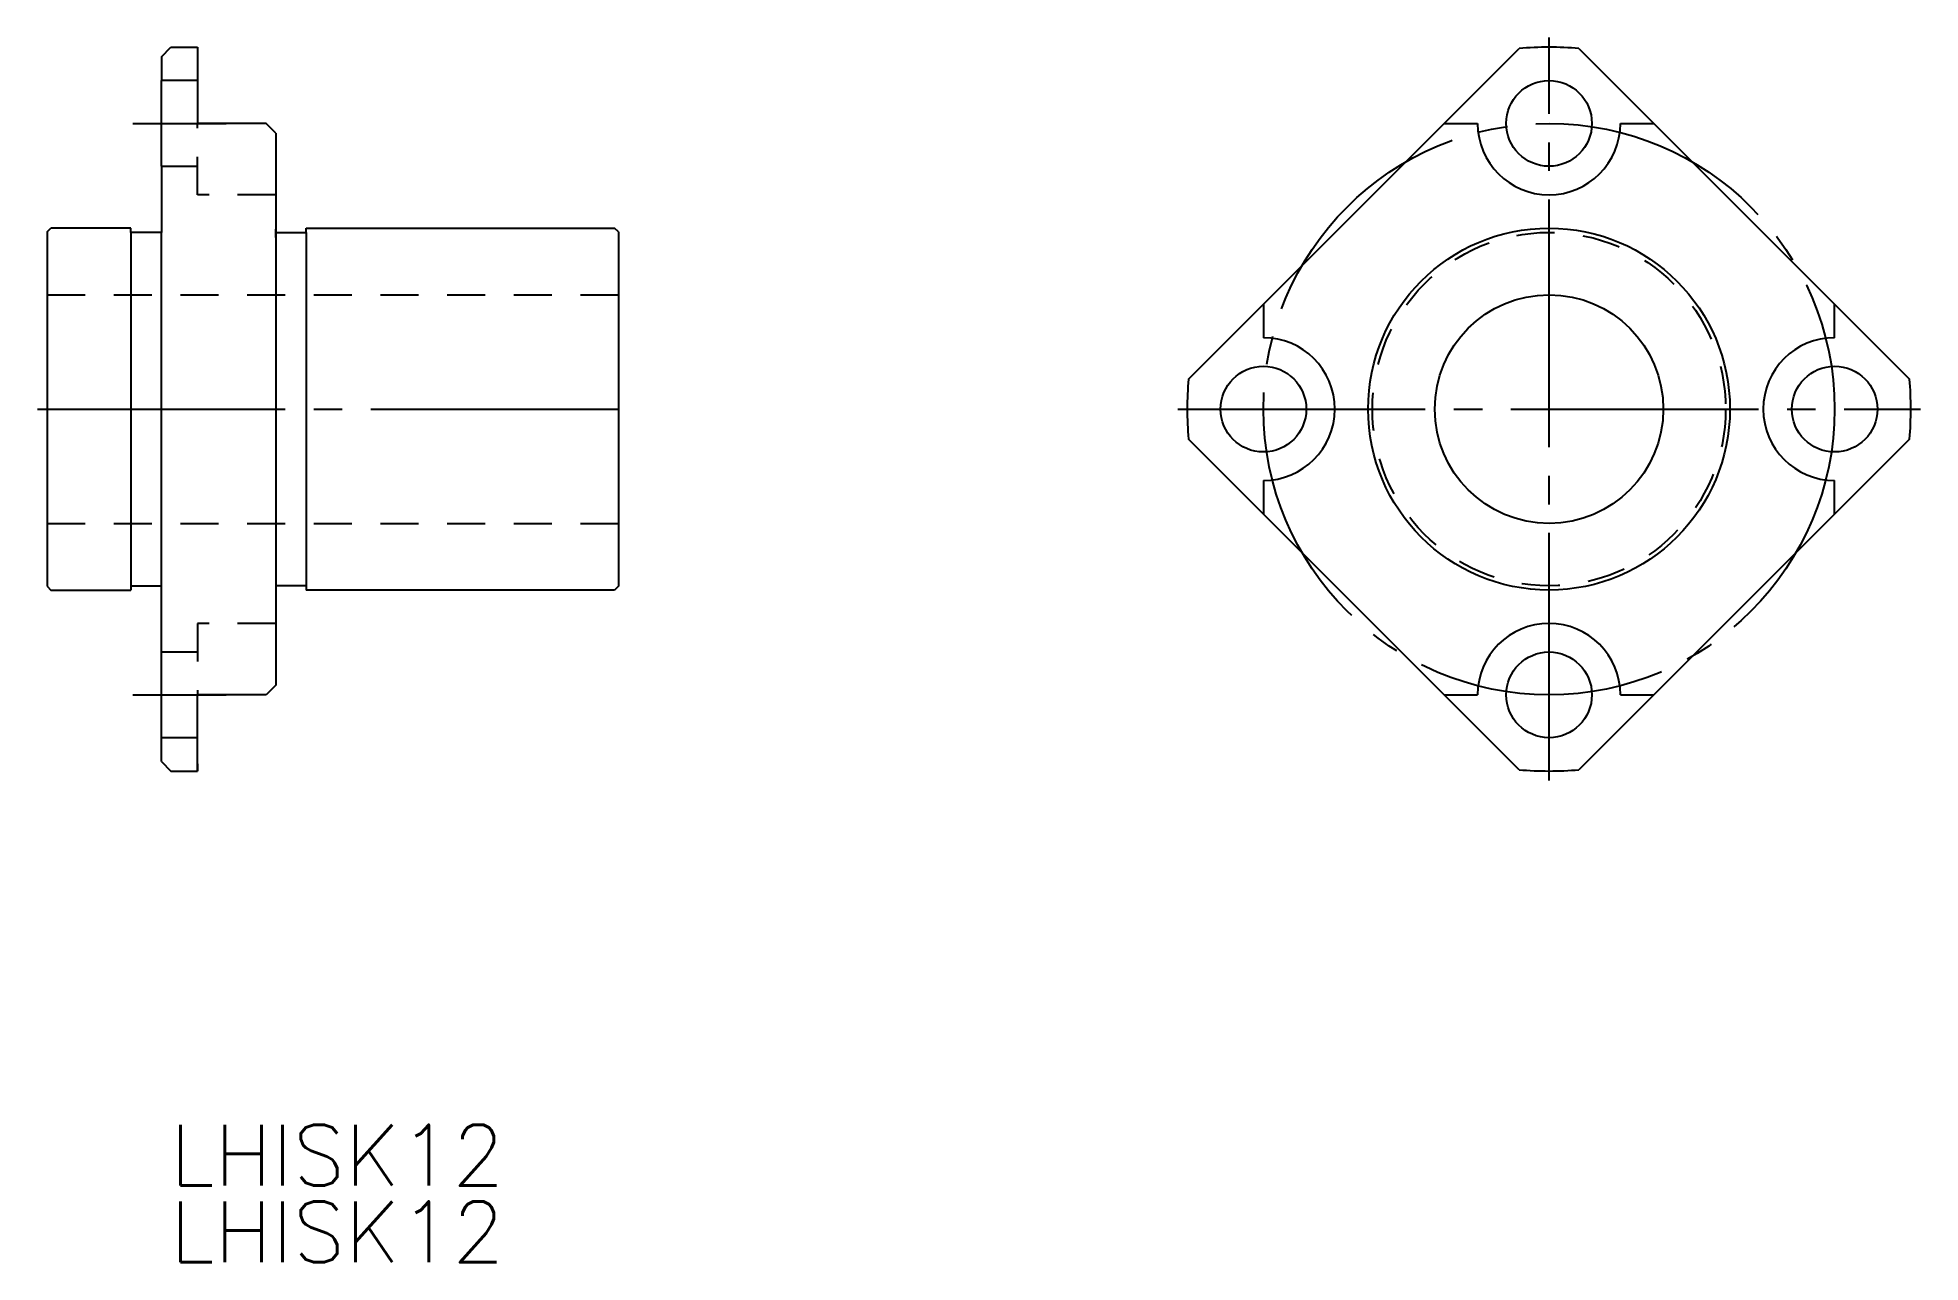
# Model space of a CAD drawing. Extents: x 153.5 to 252.3, y 156.5 to 220.8.
import ezdxf

# ---------------------------------------------------------------- set-up
doc = ezdxf.new("R2010")
doc.units = 0
doc.linetypes.add('CENTER', pattern=[17.5, 13, -1.5, 1.5, -1.5])
doc.linetypes.add('DASHED', pattern=[3.5, 2, -1.5])
doc.layers.get('0').update_dxf_attribs({"linetype": 'CONTINUOUS'})
doc.layers.add('CENTER', color=1, linetype='CENTER')
doc.styles.get("Standard").update_dxf_attribs({"font": 'txt.shx', "bigfont": '@extfont2.shx'})

msp = doc.modelspace()

# ---------------------------------------------------------------- linework, layer by layer
at = {"color": 7, "linetype": 'CONTINUOUS'}
for p, q in [((159.969, 219.786), (160.469, 220.286)), ((159.969, 219.786), (159.969, 218.536)), ((160.469, 220.286), (161.869, 220.286)), ((161.869, 220.286), (161.869, 216.286)), ((213.906, 202.857), (231.27, 220.22)), ((234.412, 220.22), (251.776, 202.857)), ((159.969, 214.036), (159.969, 218.536)), ((165.469, 216.286), (161.869, 216.286)), ((165.969, 215.775), (165.469, 216.286)), ((165.969, 215.775), (165.969, 186.796)), ((227.335, 216.286), (229.091, 216.286)), ((236.591, 216.286), (238.347, 216.286)), ((159.969, 214.036), (159.969, 211.586)), ((153.969, 210.586), (154.169, 210.786)), ((158.369, 210.786), (154.169, 210.786)), ((158.369, 210.561), (158.369, 210.786)), ((159.969, 211.586), (159.969, 210.561)), ((165.969, 210.286), (165.969, 210.736)), ((167.569, 210.786), (183.769, 210.786)), ((167.569, 210.561), (167.569, 210.786)), ((183.969, 210.586), (183.769, 210.786)), ((153.969, 210.586), (153.969, 210.286)), ((153.969, 210.286), (153.969, 191.986)), ((158.369, 210.561), (158.369, 191.786)), ((159.969, 210.561), (158.369, 210.561)), ((159.969, 182.786), (159.969, 210.561)), ((165.969, 210.561), (167.569, 210.561)), ((167.569, 210.561), (167.569, 191.786)), ((183.969, 210.586), (183.969, 210.286)), ((183.969, 210.286), (183.969, 191.986)), ((217.841, 206.792), (217.841, 205.036)), ((247.841, 205.036), (247.841, 206.792)), ((231.27, 182.351), (213.906, 199.714)), ((251.776, 199.714), (234.412, 182.351)), ((217.841, 197.536), (217.841, 195.779)), ((247.841, 195.779), (247.841, 197.536)), ((153.969, 191.986), (154.169, 191.786)), ((158.369, 192.011), (159.969, 192.011)), ((167.569, 192.011), (165.969, 192.011)), ((183.969, 191.986), (183.769, 191.786)), ((154.169, 191.786), (158.369, 191.786)), ((183.769, 191.786), (167.569, 191.786)), ((165.469, 186.286), (161.869, 186.286)), ((161.869, 182.286), (161.869, 186.286)), ((165.969, 186.796), (165.469, 186.286)), ((227.335, 186.286), (229.091, 186.286)), ((236.591, 186.286), (238.347, 186.286)), ((159.969, 182.786), (160.469, 182.286)), ((160.469, 182.286), (161.869, 182.286)), ((161.869, 182.659), (161.869, 182.286))]:
    msp.add_line(p, q, dxfattribs=at)
at = {"color": 3, "linetype": 'DASHED'}
for p, q in [((161.869, 218.536), (159.969, 218.536)), ((161.869, 212.536), (161.869, 216.286)), ((159.969, 214.036), (161.869, 214.036)), ((165.969, 212.536), (161.869, 212.536)), ((153.969, 207.286), (183.969, 207.286)), ((153.969, 195.286), (183.969, 195.286)), ((161.869, 190.036), (161.869, 186.286)), ((165.969, 190.036), (161.869, 190.036)), ((159.969, 188.536), (161.869, 188.536)), ((161.869, 184.036), (159.969, 184.036))]:
    msp.add_line(p, q, dxfattribs=at)
at = {"color": 7, "linetype": 'CONTINUOUS'}
for centre, radius in [((232.841, 216.286), 2.25), ((232.841, 201.286), 9.5), ((232.841, 201.286), 6), ((217.841, 201.286), 2.25), ((247.841, 201.286), 2.25), ((232.841, 186.286), 2.25)]:
    msp.add_circle(centre, radius, dxfattribs=at)
at = {"color": 3, "linetype": 'DASHED'}
msp.add_circle((232.841, 201.286), 9.275, dxfattribs=at)
at = {"color": 7, "linetype": 'CONTINUOUS'}
for centre, radius, start, end in [((232.841, 201.286), 19, 85.25661, 94.74339), ((232.841, 216.286), 3.75, 180, 0), ((217.841, 201.286), 3.75, 270, 90), ((247.841, 201.286), 3.75, 90, 270), ((232.841, 201.286), 19, 175.25661, 184.74339), ((232.841, 201.286), 19, 355.25661, 4.74339), ((232.841, 186.286), 3.75, 0, 180), ((232.841, 201.286), 19, 265.25661, 274.74339)]:
    msp.add_arc(centre, radius, start, end, dxfattribs=at)
at = {"layer": 'CENTER', "color": 1, "linetype": 'CENTER'}
for p, q in [((232.841, 181.786), (232.841, 220.786)), ((158.469, 216.286), (163.369, 216.286)), ((153.469, 201.286), (184.969, 201.286)), ((213.341, 201.286), (252.341, 201.286)), ((158.469, 186.286), (163.369, 186.286))]:
    msp.add_line(p, q, dxfattribs=at)
msp.add_circle((232.841, 201.286), 15, dxfattribs=at)

# ---------------------------------------------------------------- texts
at = {"color": 7, "linetype": 'CONTINUOUS'}
for p in [(160.427, 160.518), (160.427, 156.493)]:
    msp.add_text('LHISK12', height=3.2, dxfattribs=at).set_placement(p)

doc.saveas('drawing.dxf')
